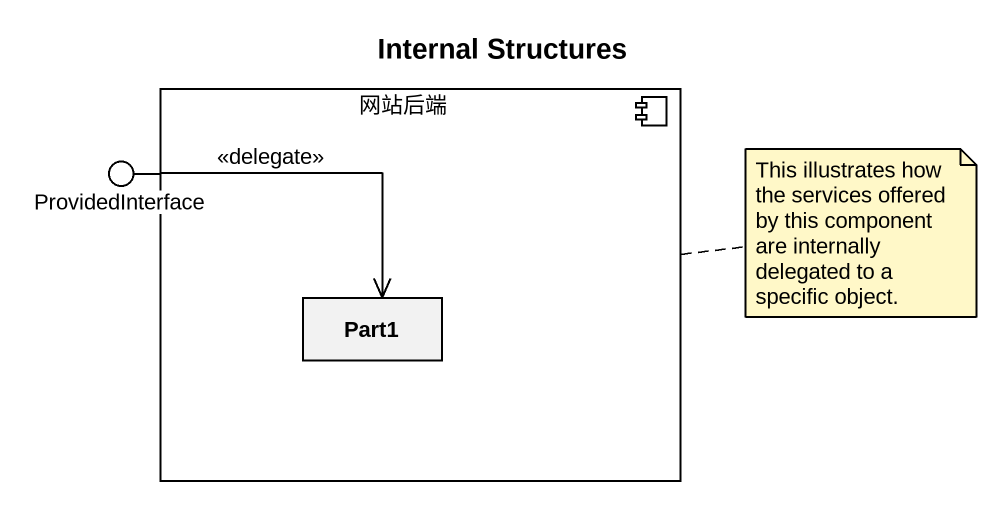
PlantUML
@startuml
title Internal Structures
component 网站后端 {
  rectangle Part1
}
() ProvidedInterface
网站后端 -left- ProvidedInterface
ProvidedInterface --> Part1 : <<delegate>>
note right of 网站后端 : This illustrates how the services offered by this component are internally delegated to a specific object.
@enduml
